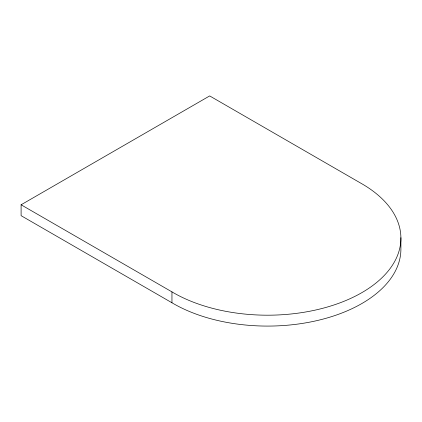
<?xml version="1.0" encoding="UTF-8"?>
<svg xmlns="http://www.w3.org/2000/svg" width="422" height="422" viewBox="0 0 422 422"><rect width="100%" height="100%" fill="white"/><g stroke="black" fill="none" stroke-linecap="round" stroke-linejoin="round"><path stroke-width="0.63" d="M21.1 204.786L209.671 95.921L360.525 183.016A133.352 76.989 0 0 1 361.844 292.646A133.352 76.989 0 0 1 171.954 291.882L21.1 204.786L21.1 215.674L171.954 302.769A133.352 76.989 0 0 0 318.156 320.324A133.352 76.989 0 0 0 400.9 248.558L400.9 237.67M171.954 291.882L171.954 302.769"/></g></svg>
